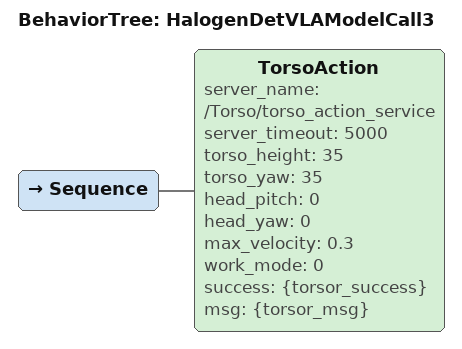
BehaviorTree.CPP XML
<?xml version="1.0" encoding="UTF-8"?>
<root BTCPP_format="4"
      main_tree_to_execute="HalogenDetVLAModelCall3">
  <BehaviorTree ID="HalogenDetVLAModelCall3">
    <Sequence>
        <TorsoAction server_name="/Torso/torso_action_service"
                                server_timeout="5000"
                                torso_height="35"
                                torso_yaw="35"
                                head_pitch="0"
                                head_yaw="0"
                                max_velocity="0.3"
                                work_mode="0"
                                success="{torsor_success}"
                                msg="{torsor_msg}"/>

    </Sequence>
  </BehaviorTree>
</root>
